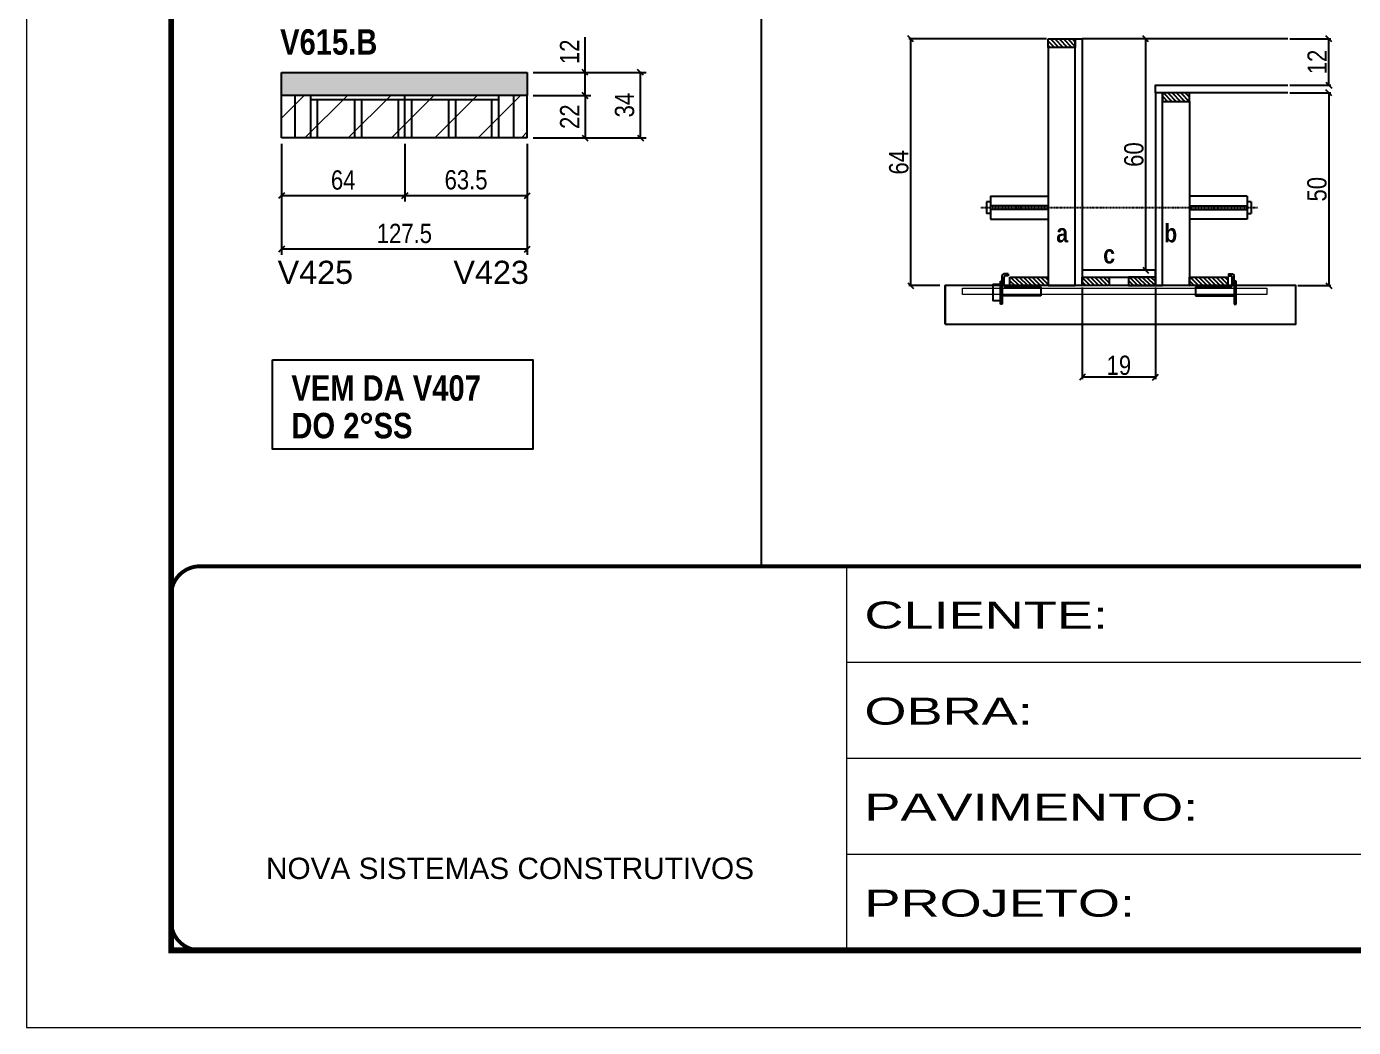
# Model space of a CAD drawing. Extents: x 3309 to 9590, y -2522 to 14608.
# Drawn here: x 4908 to 5596, y 10112 to 10631 of the extents above; entities that cross this region are included whole.
import ezdxf

# ---------------------------------------------------------------- set-up
doc = ezdxf.new("R2010")
doc.units = 0
for name, pattern in [('CONTINUO', [0]), ('DASHED', [0.75, 0.5, -0.25]), ('HIDDEN', [0.375, 0.25, -0.125])]:
    doc.linetypes.add(name, pattern=pattern)
for name, color, linetype in [('5', 5, 'Continuous'), ('barrote', 251, 'Continuous'), ('COTA', 241, 'Continuous'), ('detalhes', 4, 'Continuous'), ('NOMENCLATURA', 7, 'Continuous'), ('Painéis', 200, 'Continuous'), ('presilha', 1, 'Continuous'), ('SARR_2.2x10', 60, 'Continuous'), ('SARR_2.2x7', 40, 'Continuous'), ('SARR_3.5x7', 81, 'Continuous'), ('TENSOR', 3, 'Continuous')]:
    doc.layers.add(name, color=color, linetype=linetype)
for name, color, linetype, lineweight in [('CONCRETO', 251, 'Continuous', 25), ('Folhas', 255, 'Continuous', 9), ('Hachura', 251, 'Continuous', 9), ('SARRAFO DE PRESSAO', 251, 'DASHED', 9), ('SCO-___-LAJ', 2, 'Continuous', 0)]:
    doc.layers.add(name, color=color, linetype=linetype, lineweight=lineweight)
doc.styles.add('ARIAL', font='arial.ttf')
doc.styles.add('COTA TECNICA', font='techl___.ttf', dxfattribs={"height": 10})
doc.styles.add('COTA TECNICA 2X', font='techl___.ttf', dxfattribs={"height": 10})
doc.styles.get("Standard").update_dxf_attribs({"font": 'arial.ttf'})
doc.styles.add('TECNICA', font='techb___.ttf', dxfattribs={"height": 10})
doc.styles.add('Tecnologia', font='')
doc.styles.get('Tecnologia').set_extended_font_data('Forgotten Futurist')
doc.dimstyles.new('PAINEL', dxfattribs={"dimtxt": 10, "dimasz": 3, "dimexe": 3, "dimexo": 3, "dimgap": 3, "dimtad": 1, "dimdec": 1, "dimzin": 12, "dimdsep": 46, "dimtxsty": 'COTA TECNICA', "dimblk1": 'OBLIQUE', "dimblk2": 'OBLIQUE', "dimsah": 1, "dimcen": 0.9, "dimclrd": 4, "dimclre": 4, "dimclrt": 240, "dimadec": 1, "dimazin": 3, "dimtfac": 1, "dimtdec": 1, "dimtmove": 0, "dimatfit": 3, "dimfxl": 1, "dimtolj": 1, "dimtzin": 12, "dimarcsym": 0})
doc.dimstyles.new('SECAO', dxfattribs={"dimscale": 0.333333, "dimtxt": 5, "dimasz": 9, "dimexe": 3, "dimexo": 3, "dimgap": 3, "dimtad": 1, "dimdec": 1, "dimlfac": 0.5, "dimzin": 12, "dimdsep": 46, "dimtxsty": 'COTA TECNICA 2X', "dimblk1": 'OBLIQUE', "dimblk2": 'OBLIQUE', "dimsah": 1, "dimcen": 0.9, "dimclrd": 4, "dimclre": 4, "dimclrt": 240, "dimadec": 1, "dimazin": 3, "dimtfac": 1, "dimtdec": 1, "dimtmove": 0, "dimatfit": 3, "dimfxl": 1, "dimtolj": 1, "dimtzin": 12, "dimarcsym": 0})
pattern_1 = [(135, (38691.1088, -113015.1866), (-1.122532015, -1.122532015), [])]

# ---------------------------------------------------------------- blocks, each defined once
blk = doc.blocks.new('9999999999')
at = {"color": 30, "linetype": 'CONTINUO'}
for p, q in [((98564.56, 34230.21), (98564.56, 34429.45)), ((98564.56, 34379.64), (99583.98, 34379.64)), ((98564.56, 34329.83), (99487.98, 34329.83)), ((98564.56, 34280.02), (99487.98, 34280.02))]:
    blk.add_line(p, q, dxfattribs=at)
at = {"color": 30, "linetype": 'CONTINUO', "const_width": 2}
blk.add_lwpolyline([(99583.98, 34230.21), (99583.98, 34414.45, 0.414214), (99568.98, 34429.45), (98228.98, 34429.45, 0.414214), (98213.98, 34414.45), (98213.98, 34245.21, 0.414214), (98228.98, 34230.21), (99583.98, 34230.21)], format="xyb", dxfattribs=at)
at = {"layer": 'Folhas'}
blk.add_lwpolyline([(98138.98, 34190.21), (99623.98, 34190.21), (99623.98, 35240.21), (98138.98, 35240.21)], close=True, dxfattribs=at)
at = {"layer": 'Folhas', "color": 30, "const_width": 3}
blk.add_lwpolyline([(98213.98, 34230.21), (99583.98, 34230.21), (99583.98, 35200.21), (98213.98, 35200.21)], close=True, dxfattribs=at)
at = {"color": 7, "linetype": 'Continuous', "ltscale": 5, "style": 'ARIAL'}
blk.add_text('NOVA SISTEMAS CONSTRUTIVOS', height=11.0592, dxfattribs=at).set_placement((98263.19, 34267.21))
at = {"layer": 'Folhas', "color": 7, "style": 'Tecnologia', "width": 1.5}
for s, p in [('CLIENTE:', (98573.65, 34397.17)), ('OBRA:', (98573.65, 34347.31)), ('PAVIMENTO:', (98573.65, 34297.5)), ('PROJETO:', (98573.65, 34247.69))]:
    blk.add_text(s, height=14, dxfattribs=at).set_placement(p)
blk = doc.blocks.new('_Oblique')
at = {"color": 0, "linetype": 'ByBlock', "lineweight": -2}
blk.add_line((-0.5, -0.5), (0.5, 0.5), dxfattribs=at)
blk = doc.blocks.new('*D316')
at = {"layer": 'COTA', "color": 4, "linetype": 'ByBlock', "lineweight": -2, "transparency": 16777216}
for p, q in [((5104.15, 10570.61), (5104.15, 10540.6)), ((5167.65, 10570.61), (5167.65, 10540.6)), ((5167.65, 10543.6), (5104.15, 10543.6))]:
    blk.add_line(p, q, dxfattribs=at)
at = {"layer": 'Defpoints', "color": 0, "linetype": 'ByBlock', "transparency": 16777216}
for p in [(5104.15, 10573.61), (5167.65, 10573.61), (5104.15, 10543.6)]:
    blk.add_point(p, dxfattribs=at)
at = {"layer": 'COTA', "color": 4, "linetype": 'ByBlock', "lineweight": -2, "transparency": 16777216, "xscale": 3, "yscale": 3, "zscale": 3, "rotation": 180}
blk.add_blockref('_Oblique', (5104.15, 10543.6), dxfattribs=at)
at = {"layer": 'COTA', "color": 4, "linetype": 'ByBlock', "lineweight": -2, "transparency": 16777216, "xscale": 3, "yscale": 3, "zscale": 3}
blk.add_blockref('_Oblique', (5167.65, 10543.6), dxfattribs=at)
at = {"layer": 'COTA', "color": 240, "linetype": 'ByBlock', "transparency": 16777216, "insert": (5135.9, 10551.82), "char_height": 10, "attachment_point": 5, "style": 'COTA TECNICA'}
blk.add_mtext('\\A1;63.5', dxfattribs=at)
blk = doc.blocks.new('*D317')
at = {"layer": 'COTA', "color": 4, "linetype": 'ByBlock', "lineweight": -2, "transparency": 16777216}
for p, q in [((5040.15, 10570.61), (5040.15, 10540.6)), ((5104.15, 10570.61), (5104.15, 10540.6)), ((5104.15, 10543.6), (5040.15, 10543.6))]:
    blk.add_line(p, q, dxfattribs=at)
at = {"layer": 'Defpoints', "color": 0, "linetype": 'ByBlock', "transparency": 16777216}
for p in [(5040.15, 10573.61), (5104.15, 10573.61), (5040.15, 10543.6)]:
    blk.add_point(p, dxfattribs=at)
at = {"layer": 'COTA', "color": 4, "linetype": 'ByBlock', "lineweight": -2, "transparency": 16777216, "xscale": 3, "yscale": 3, "zscale": 3, "rotation": 180}
blk.add_blockref('_Oblique', (5040.15, 10543.6), dxfattribs=at)
at = {"layer": 'COTA', "color": 4, "linetype": 'ByBlock', "lineweight": -2, "transparency": 16777216, "xscale": 3, "yscale": 3, "zscale": 3}
blk.add_blockref('_Oblique', (5104.15, 10543.6), dxfattribs=at)
at = {"layer": 'COTA', "color": 240, "linetype": 'ByBlock', "transparency": 16777216, "insert": (5072.15, 10551.7), "char_height": 10, "attachment_point": 5, "style": 'COTA TECNICA'}
blk.add_mtext('\\A1;64', dxfattribs=at)
blk = doc.blocks.new('*D339')
at = {"layer": 'COTA', "color": 4, "linetype": 'ByBlock', "lineweight": -2, "transparency": 16777216}
for p, q in [((5040.15, 10570.61), (5040.15, 10512.89)), ((5167.65, 10570.61), (5167.65, 10512.89)), ((5167.65, 10515.89), (5040.15, 10515.89))]:
    blk.add_line(p, q, dxfattribs=at)
at = {"layer": 'Defpoints', "color": 0, "linetype": 'ByBlock', "transparency": 16777216}
for p in [(5040.15, 10573.61), (5167.65, 10573.61), (5040.15, 10515.89)]:
    blk.add_point(p, dxfattribs=at)
at = {"layer": 'COTA', "color": 4, "linetype": 'ByBlock', "lineweight": -2, "transparency": 16777216, "xscale": 3, "yscale": 3, "zscale": 3, "rotation": 180}
blk.add_blockref('_Oblique', (5040.15, 10515.89), dxfattribs=at)
at = {"layer": 'COTA', "color": 4, "linetype": 'ByBlock', "lineweight": -2, "transparency": 16777216, "xscale": 3, "yscale": 3, "zscale": 3}
blk.add_blockref('_Oblique', (5167.65, 10515.89), dxfattribs=at)
at = {"layer": 'COTA', "color": 240, "linetype": 'ByBlock', "transparency": 16777216, "insert": (5103.9, 10524), "char_height": 10, "attachment_point": 5, "style": 'COTA TECNICA'}
blk.add_mtext('\\A1;127.5', dxfattribs=at)
blk = doc.blocks.new('*D340')
at = {"layer": 'COTA', "color": 4, "lineweight": -2, "transparency": 16777216}
for p, q in [((5170.65, 10595.61), (5200.64, 10595.61)), ((5197.64, 10595.61), (5197.64, 10573.61)), ((5170.65, 10573.61), (5200.64, 10573.61))]:
    blk.add_line(p, q, dxfattribs=at)
at = {"layer": 'Defpoints', "color": 0, "transparency": 16777216}
for p in [(5167.65, 10595.61), (5167.65, 10573.61), (5197.64, 10573.61)]:
    blk.add_point(p, dxfattribs=at)
at = {"layer": 'COTA', "color": 4, "lineweight": -2, "transparency": 16777216, "xscale": 3, "yscale": 3, "zscale": 3}
for p, rotation in [((5197.64, 10595.61), 90), ((5197.64, 10573.61), 270)]:
    blk.add_blockref('_Oblique', p, dxfattribs=dict(at, rotation=rotation))
at = {"layer": 'COTA', "color": 240, "transparency": 16777216, "insert": (5189.64, 10584.61), "char_height": 10, "attachment_point": 5, "rotation": 90, "style": 'COTA TECNICA'}
blk.add_mtext('\\A1;22', dxfattribs=at)
blk = doc.blocks.new('*D304')
at = {"layer": 'COTA', "color": 4, "lineweight": -2, "transparency": 16777216}
for p, q in [((5455.57, 10495.98), (5455.57, 10448.51)), ((5493.57, 10495.98), (5493.57, 10448.51)), ((5493.57, 10449.51), (5455.57, 10449.51))]:
    blk.add_line(p, q, dxfattribs=at)
at = {"layer": 'Defpoints', "color": 0, "transparency": 16777216}
for p in [(5455.57, 10496.98), (5493.57, 10496.98), (5455.57, 10449.51)]:
    blk.add_point(p, dxfattribs=at)
at = {"layer": 'COTA', "color": 4, "lineweight": -2, "transparency": 16777216, "xscale": 3, "yscale": 3, "zscale": 3, "rotation": 180}
blk.add_blockref('_Oblique', (5455.57, 10449.51), dxfattribs=at)
at = {"layer": 'COTA', "color": 4, "lineweight": -2, "transparency": 16777216, "xscale": 3, "yscale": 3, "zscale": 3}
blk.add_blockref('_Oblique', (5493.57, 10449.51), dxfattribs=at)
at = {"layer": 'COTA', "color": 240, "transparency": 16777216, "insert": (5474.57, 10455.6), "char_height": 10, "attachment_point": 5, "style": 'COTA TECNICA 2X'}
blk.add_mtext('\\A1;19', dxfattribs=at)
blk = doc.blocks.new('PRESILHA METÁLICA 1')
at = {"layer": 'presilha'}
for p, q in [((12, 21), (8.6, 21)), ((12, 21), (12, 19.5)), ((0, 13), (6, 13)), ((0, 13), (0, 0)), ((6, 15.5), (7.5, 15.5)), ((6, -2.5), (6, 15.5)), ((6, 13), (6, 0)), ((7.5, 10.6), (7.5, 19.9)), ((7.5, 15.5), (7.5, -2.5)), ((9, 11.6), (9, 18.9)), ((12, 19.5), (9.6, 19.5)), ((37.5, 11), (9.6, 11)), ((37.5, 11), (37.5, 4.1)), ((6, 0), (0, 0)), ((37.5, 4.1), (7.5, 4.1)), ((7.5, -2.5), (6, -2.5))]:
    blk.add_line(p, q, dxfattribs=at)
for centre, radius, start, end in [((8.6, 19.9), 1.14, 90, 180), ((9.6, 18.9), 0.57, 90, 180), ((9.6, 11.6), 0.57, 180, 270)]:
    blk.add_arc(centre, radius, start, end, dxfattribs=at)
blk = doc.blocks.new('PRESILHA METÁLICA 2')
at = {"layer": 'presilha'}
for p, q in [((-5.2, 23.5), (-5.2, 22)), ((-5.2, 23.5), (-1.9, 23.5)), ((-5.2, 22), (-2.8, 22)), ((-2.2, 14.1), (-2.2, 21.4)), ((-0.8, 14.6), (-0.8, 22.4)), ((-30.8, 13.5), (-30.8, 6.6)), ((-30.8, 13.5), (-2.8, 13.5)), ((0.8, 18), (-0.8, 18)), ((-0.8, 18), (-0.8, 0)), ((0.8, 0), (0.8, 18)), ((-30.8, 6.6), (-0.8, 6.6)), ((-0.8, 0), (0.8, 0))]:
    blk.add_line(p, q, dxfattribs=at)
for centre, radius, start, end in [((-2.8, 21.4), 0.57, 0, 90), ((-1.9, 22.4), 1.14, 0, 90), ((-2.8, 14.1), 0.57, 270, 0)]:
    blk.add_arc(centre, radius, start, end, dxfattribs=at)
blk = doc.blocks.new('*D305')
at = {"layer": 'COTA', "color": 4, "lineweight": -2, "transparency": 16777216}
for p, q in [((5436.97, 10624.98), (5365.52, 10624.98)), ((5366.52, 10624.98), (5366.52, 10496.98)), ((5381.76, 10496.98), (5365.52, 10496.98))]:
    blk.add_line(p, q, dxfattribs=at)
at = {"layer": 'Defpoints', "color": 0, "transparency": 16777216}
for p in [(5437.97, 10624.98), (5366.52, 10496.98), (5382.76, 10496.98)]:
    blk.add_point(p, dxfattribs=at)
at = {"layer": 'COTA', "color": 4, "lineweight": -2, "transparency": 16777216, "xscale": 3, "yscale": 3, "zscale": 3}
for p, rotation in [((5366.52, 10624.98), 90), ((5366.52, 10496.98), 270)]:
    blk.add_blockref('_Oblique', p, dxfattribs=dict(at, rotation=rotation))
at = {"layer": 'COTA', "color": 240, "transparency": 16777216, "insert": (5360.42, 10560.98), "char_height": 10, "attachment_point": 5, "rotation": 90, "style": 'COTA TECNICA 2X'}
blk.add_mtext('\\A1;64', dxfattribs=at)
blk = doc.blocks.new('*D306')
at = {"layer": 'COTA', "color": 4, "lineweight": -2, "transparency": 16777216}
for p, q in [((5563.27, 10596.98), (5584.49, 10596.98)), ((5583.49, 10596.98), (5583.49, 10496.98)), ((5567.38, 10496.98), (5584.49, 10496.98))]:
    blk.add_line(p, q, dxfattribs=at)
at = {"layer": 'Defpoints', "color": 0, "transparency": 16777216}
for p in [(5562.27, 10596.98), (5566.38, 10496.98), (5583.49, 10496.98)]:
    blk.add_point(p, dxfattribs=at)
at = {"layer": 'COTA', "color": 4, "lineweight": -2, "transparency": 16777216, "xscale": 3, "yscale": 3, "zscale": 3}
for p, rotation in [((5583.49, 10596.98), 90), ((5583.49, 10496.98), 270)]:
    blk.add_blockref('_Oblique', p, dxfattribs=dict(at, rotation=rotation))
at = {"layer": 'COTA', "color": 240, "transparency": 16777216, "insert": (5577.38, 10546.98), "char_height": 10, "attachment_point": 5, "rotation": 90, "style": 'COTA TECNICA 2X'}
blk.add_mtext('\\A1;50', dxfattribs=at)
blk = doc.blocks.new('*D307')
at = {"layer": 'COTA', "color": 4, "lineweight": -2, "transparency": 16777216}
for p, q in [((5492.57, 10624.98), (5487.5, 10624.98)), ((5488.5, 10504.98), (5488.5, 10624.98)), ((5492.57, 10504.98), (5487.5, 10504.98))]:
    blk.add_line(p, q, dxfattribs=at)
at = {"layer": 'Defpoints', "color": 0, "transparency": 16777216}
for p in [(5488.5, 10624.98), (5493.57, 10624.98), (5493.57, 10504.98)]:
    blk.add_point(p, dxfattribs=at)
at = {"layer": 'COTA', "color": 4, "lineweight": -2, "transparency": 16777216, "xscale": 3, "yscale": 3, "zscale": 3}
for p, rotation in [((5488.5, 10624.98), 90), ((5488.5, 10504.98), 270)]:
    blk.add_blockref('_Oblique', p, dxfattribs=dict(at, rotation=rotation))
at = {"layer": 'COTA', "color": 240, "transparency": 16777216, "insert": (5482.39, 10564.98), "char_height": 10, "attachment_point": 5, "rotation": 90, "style": 'COTA TECNICA 2X'}
blk.add_mtext('\\A1;60', dxfattribs=at)
blk = doc.blocks.new('*D308')
at = {"layer": 'COTA', "color": 4, "lineweight": -2, "transparency": 16777216}
for p, q in [((5563.27, 10624.98), (5584.49, 10624.98)), ((5583.49, 10600.98), (5583.49, 10624.98)), ((5563.27, 10600.98), (5584.49, 10600.98))]:
    blk.add_line(p, q, dxfattribs=at)
at = {"layer": 'Defpoints', "color": 0, "transparency": 16777216}
for p in [(5562.27, 10624.98), (5583.49, 10624.98), (5562.27, 10600.98)]:
    blk.add_point(p, dxfattribs=at)
at = {"layer": 'COTA', "color": 4, "lineweight": -2, "transparency": 16777216, "xscale": 3, "yscale": 3, "zscale": 3}
for p, rotation in [((5583.49, 10624.98), 90), ((5583.49, 10600.98), 270)]:
    blk.add_blockref('_Oblique', p, dxfattribs=dict(at, rotation=rotation))
at = {"layer": 'COTA', "color": 240, "transparency": 16777216, "insert": (5577.43, 10612.98), "char_height": 10, "attachment_point": 5, "rotation": 90, "style": 'COTA TECNICA 2X'}
blk.add_mtext('\\A1;12', dxfattribs=at)
blk = doc.blocks.new('*D344')
at = {"layer": 'COTA', "color": 4, "lineweight": -2, "transparency": 16777216}
for p, q in [((5197.64, 10607.61), (5197.64, 10625.92)), ((5170.65, 10607.61), (5200.64, 10607.61)), ((5197.64, 10595.61), (5197.64, 10607.61)), ((5170.65, 10595.61), (5200.64, 10595.61))]:
    blk.add_line(p, q, dxfattribs=at)
at = {"layer": 'Defpoints', "color": 0, "transparency": 16777216}
for p in [(5167.65, 10607.61), (5197.64, 10607.61), (5167.65, 10595.61)]:
    blk.add_point(p, dxfattribs=at)
at = {"layer": 'COTA', "color": 4, "lineweight": -2, "transparency": 16777216, "xscale": 3, "yscale": 3, "zscale": 3}
for p, rotation in [((5197.64, 10607.61), 90), ((5197.64, 10595.61), 270)]:
    blk.add_blockref('_Oblique', p, dxfattribs=dict(at, rotation=rotation))
at = {"layer": 'COTA', "color": 240, "transparency": 16777216, "insert": (5189.59, 10618.26), "char_height": 10, "attachment_point": 5, "rotation": 90, "style": 'COTA TECNICA'}
blk.add_mtext('\\A1;12', dxfattribs=at)
blk = doc.blocks.new('*D345')
at = {"layer": 'COTA', "color": 4, "lineweight": -2, "transparency": 16777216}
for p, q in [((5170.65, 10607.61), (5229.38, 10607.61)), ((5226.38, 10573.61), (5226.38, 10607.61)), ((5170.65, 10573.61), (5229.38, 10573.61))]:
    blk.add_line(p, q, dxfattribs=at)
at = {"layer": 'Defpoints', "color": 0, "transparency": 16777216}
for p in [(5167.65, 10607.61), (5226.38, 10607.61), (5167.65, 10573.61)]:
    blk.add_point(p, dxfattribs=at)
at = {"layer": 'COTA', "color": 4, "lineweight": -2, "transparency": 16777216, "xscale": 3, "yscale": 3, "zscale": 3}
for p, rotation in [((5226.38, 10607.61), 90), ((5226.38, 10573.61), 270)]:
    blk.add_blockref('_Oblique', p, dxfattribs=dict(at, rotation=rotation))
at = {"layer": 'COTA', "color": 240, "transparency": 16777216, "insert": (5218.16, 10590.61), "char_height": 10, "attachment_point": 5, "rotation": 90, "style": 'COTA TECNICA'}
blk.add_mtext('\\A1;34', dxfattribs=at)

msp = doc.modelspace()

# ---------------------------------------------------------------- hatches: boundary and pattern name
at = {"layer": 'COTA'}
h = msp.add_hatch(dxfattribs=at)
h.set_pattern_fill('AR-CONC', color=256, scale=0.03)
h.set_pattern_definition([(50, (1598.5, 0), (5.46554, -0.4781726), [0.5715, -6.2865]), (355, (1598.5, 0), (-1.0573026, 5.7317054), [0.4572, -5.0292175]), (100.451445, (1598.9555, -0.04), (4.4082374, 5.2535326), [0.4857003, -5.3427073]), (46.1842, (1598.5, 1.524), (8.1323712, -1.26127), [0.85725, -9.42975]), (96.63556, (1599.178, 1.419), (7.122124, 7.422784), [0.728551, -8.014068]), (351.18415, (1598.5, 1.524), (7.122124, 7.422784), [0.685799, -7.543792]), (21, (1599.262, 1.143), (4.5484317, -3.067956), [0.5715, -6.2865]), (326, (1599.262, 1.143), (1.8540609, 5.525639), [0.4572, -5.0292]), (71.451445, (1599.641, 0.8873), (6.4024926, 2.457683), [0.4857003, -5.342698]), (37.5, (1598.5, 0), (0.0926581, 2.53665117), [0, -4.96824, 0, -5.1054, 0, -5.04825]), (7.5, (1598.5, 0), (2.0045899, 3.00541724), [0, -2.91084, 0, -4.85394, 0, -1.92405]), (327.5, (1596.8007, 0), (4.06771786, -0.17186232), [0, -1.905, 0, -5.9436, 0, -7.8867]), (317.5, (1596.0387, 0), (4.4438754, 0.7627947), [0, -2.4765, 0, -3.94716, 0, -5.6007])])
h.paths.add_polyline_path([(5167.65, 10607.61), (5040.15, 10607.61), (5040.15, 10595.61), (5167.65, 10595.61)])
at = {"layer": 'Hachura', "linetype": 'ByBlock'}
h = msp.add_hatch(dxfattribs=at)
h.set_pattern_fill('ANSI31', color=256, scale=5)
h.set_pattern_definition([(45, (-447.436, 0), (-11.22532, 11.22532), [])])
h.paths.add_polyline_path([(5104.15, 10798.91), (5040.15, 10798.91), (5040.15, 10764.91), (5104.15, 10764.91)])
h.paths.add_polyline_path([(5167.65, 10798.91), (5104.15, 10798.91), (5104.15, 10764.91), (5167.65, 10764.91)])
h.paths.add_polyline_path([(5167.65, 10595.61), (5104.15, 10595.61), (5104.15, 10573.61), (5167.65, 10573.61)])
h.paths.add_polyline_path([(5104.15, 10595.61), (5040.15, 10595.61), (5040.15, 10573.61), (5104.15, 10573.61)])
at = {"layer": 'SARR_2.2x10'}
h = msp.add_hatch(dxfattribs=at)
h.set_pattern_fill('ANSI31', color=256, scale=0.5, angle=90)
h.set_pattern_definition([(135, (38611.5088, -113015.1866), (-1.122532015, -1.122532015), [])])
h.paths.add_polyline_path([(5417.97, 10501.38), (5417.97, 10496.98), (5437.97, 10496.98), (5437.97, 10501.38)])
h = msp.add_hatch(dxfattribs=at)
h.set_pattern_fill('ANSI31', color=256, scale=0.5, angle=90)
h.set_pattern_definition([(135, (38704.7088, -113015.1866), (-1.122532015, -1.122532015), [])])
h.paths.add_polyline_path([(5511.17, 10501.38), (5511.17, 10496.98), (5531.17, 10496.98), (5531.17, 10501.38)])
at = {"layer": 'SARR_2.2x7'}
h = msp.add_hatch(dxfattribs=at)
h.set_pattern_fill('ANSI31', color=256, scale=0.5, angle=90)
h.set_pattern_definition([(135, (38625.5088, -112891.5866), (-1.122532015, -1.122532015), [])])
h.paths.add_polyline_path([(5451.97, 10624.98), (5451.97, 10620.58), (5437.97, 10620.58), (5437.97, 10624.98)])
h = msp.add_hatch(dxfattribs=at)
h.set_pattern_fill('ANSI31', color=256, scale=0.5, angle=90)
h.set_pattern_definition([(135, (38605.5088, -112919.5866), (-1.122532015, -1.122532015), [])])
h.paths.add_polyline_path([(5497.17, 10596.98), (5497.17, 10592.58), (5511.17, 10592.58), (5511.17, 10596.98)])
h = msp.add_hatch(dxfattribs=at)
h.set_pattern_fill('ANSI31', color=256, scale=0.5, angle=90)
h.set_pattern_definition(pattern_1)
h.paths.add_polyline_path([(5469.57, 10496.98), (5469.57, 10501.38), (5455.57, 10501.38), (5455.57, 10496.98)])
h = msp.add_hatch(dxfattribs=at)
h.set_pattern_fill('ANSI31', color=256, scale=0.5, angle=90)
h.set_pattern_definition(pattern_1)
h.paths.add_polyline_path([(5479.57, 10501.38), (5479.57, 10496.98), (5493.57, 10496.98), (5493.57, 10501.38)])

# ---------------------------------------------------------------- linework, layer by layer
at = {"ltscale": 3}
for p, q in [((5405.97, 10540.43), (5405.97, 10534.43)), ((5407.97, 10540.43), (5405.97, 10540.43)), ((5407.97, 10543.43), (5407.97, 10531.43)), ((5407.97, 10543.43), (5437.97, 10543.43)), ((5541.17, 10543.43), (5511.17, 10543.43)), ((5541.17, 10543.43), (5541.17, 10531.43)), ((5543.17, 10540.43), (5541.17, 10540.43)), ((5543.17, 10540.43), (5543.17, 10534.43)), ((5407.97, 10534.43), (5405.97, 10534.43)), ((5437.97, 10538.43), (5407.97, 10538.43)), ((5437.97, 10536.43), (5407.97, 10536.43)), ((5511.17, 10538.43), (5541.17, 10538.43)), ((5511.17, 10536.43), (5541.17, 10536.43)), ((5541.17, 10534.43), (5543.17, 10534.43)), ((5407.97, 10531.43), (5437.97, 10531.43)), ((5541.17, 10531.43), (5511.17, 10531.43))]:
    msp.add_line(p, q, dxfattribs=at)
at = {"layer": 'barrote'}
msp.add_lwpolyline([(5384.51, 10476.98), (5566.43, 10476.98), (5566.43, 10496.98), (5384.51, 10496.98)], close=True, dxfattribs=at)
at = {"layer": 'CONCRETO', "linetype": 'Continuous'}
msp.add_line((5562.27, 10624.98), (5455.57, 10624.98), dxfattribs=at)
at = {"layer": 'COTA'}
for p, q in [((5288.98, 11122.13), (5288.98, 10351.38)), ((5040.15, 10595.61), (5040.15, 10607.61)), ((5040.15, 10607.61), (5167.65, 10607.61)), ((5167.65, 10607.61), (5167.65, 10595.61))]:
    msp.add_line(p, q, dxfattribs=at)
at = {"layer": 'detalhes', "color": 250}
msp.add_line((5384.51, 10476.98), (5384.51, 10496.98), dxfattribs=at)
at = {"layer": 'NOMENCLATURA'}
msp.add_lwpolyline([(5035.42, 10458.46), (5170.58, 10458.46), (5170.58, 10412.19), (5035.42, 10412.19)], close=True, dxfattribs=at)
at = {"layer": 'Painéis', "linetype": 'ByBlock'}
for p, q in [((5167.65, 10595.61), (5040.15, 10595.61)), ((5040.15, 10573.61), (5040.15, 10595.61)), ((5104.15, 10573.61), (5104.15, 10595.61)), ((5167.65, 10573.61), (5167.65, 10595.61)), ((5167.65, 10573.61), (5040.15, 10573.61))]:
    msp.add_line(p, q, dxfattribs=at)
at = {"layer": 'Painéis', "linetype": 'Continuous'}
for points in [[(5451.97, 10496.98), (5451.97, 10624.98), (5455.57, 10624.98), (5455.57, 10496.98)], [(5497.17, 10496.98), (5497.17, 10596.98), (5493.57, 10596.98), (5493.57, 10496.98)], [(5493.57, 10504.98), (5455.57, 10504.98), (5455.57, 10501.38), (5493.57, 10501.38)]]:
    msp.add_lwpolyline(points, close=True, dxfattribs=at)
at = {"layer": 'Painéis', "linetype": 'Continuous', "elevation": 0}
msp.add_lwpolyline([(5562.27, 10596.98), (5493.57, 10596.98), (5493.57, 10600.98), (5562.27, 10600.98)], dxfattribs=at)
at = {"layer": 'SARR_2.2x10'}
for points in [[(5417.97, 10501.38), (5437.97, 10501.38), (5437.97, 10496.98), (5417.97, 10496.98)], [(5511.17, 10501.38), (5531.17, 10501.38), (5531.17, 10496.98), (5511.17, 10496.98)]]:
    msp.add_lwpolyline(points, close=True, dxfattribs=at)
at = {"layer": 'SARR_2.2x7', "linetype": 'Continuous'}
for p, q in [((5047.15, 10573.61), (5047.15, 10595.61)), ((5160.65, 10573.61), (5160.65, 10595.61)), ((5104.15, 10593.41), (5055.15, 10593.41)), ((5152.65, 10593.41), (5104.15, 10593.41))]:
    msp.add_line(p, q, dxfattribs=at)
at = {"layer": 'SARR_2.2x7', "elevation": 0}
for points in [[(5437.97, 10624.98), (5451.97, 10624.98), (5451.97, 10620.58), (5437.97, 10620.58)], [(5511.17, 10596.98), (5497.17, 10596.98), (5497.17, 10592.58), (5511.17, 10592.58)]]:
    msp.add_lwpolyline(points, close=True, dxfattribs=at)
at = {"layer": 'SARR_2.2x7'}
for points in [[(5455.57, 10501.38), (5469.57, 10501.38), (5469.57, 10496.98), (5455.57, 10496.98)], [(5493.57, 10501.38), (5479.57, 10501.38), (5479.57, 10496.98), (5493.57, 10496.98)]]:
    msp.add_lwpolyline(points, close=True, dxfattribs=at)
at = {"layer": 'SARR_3.5x7'}
for p, q in [((5055.15, 10595.61), (5055.15, 10573.61)), ((5152.65, 10595.61), (5152.65, 10573.61)), ((5058.65, 10593.41), (5058.65, 10573.61)), ((5078.08, 10593.41), (5078.08, 10573.61)), ((5081.58, 10593.41), (5081.58, 10573.61)), ((5100.65, 10593.41), (5100.65, 10573.61)), ((5107.65, 10593.41), (5107.65, 10573.61)), ((5126.83, 10593.41), (5126.83, 10573.61)), ((5130.33, 10593.41), (5130.33, 10573.61)), ((5149.15, 10593.41), (5149.15, 10573.61))]:
    msp.add_line(p, q, dxfattribs=at)
for points in [[(5451.97, 10620.58), (5437.97, 10620.58), (5437.97, 10496.98), (5451.97, 10496.98)], [(5497.17, 10592.58), (5511.17, 10592.58), (5511.17, 10496.98), (5497.17, 10496.98)]]:
    msp.add_lwpolyline(points, close=True, dxfattribs=at)
at = {"layer": 'SCO-___-LAJ', "color": 1}
msp.add_lwpolyline([(5393.52, 10495.65), (5551.35, 10495.65), (5551.35, 10492.45), (5393.52, 10492.45)], close=True, dxfattribs=at)
at = {"layer": 'TENSOR', "linetype": 'HIDDEN', "ltscale": 0.5}
msp.add_line((5402.97, 10537.43), (5546.47, 10537.43), dxfattribs=at)

# ---------------------------------------------------------------- block references
at = {"layer": 'presilha', "xscale": 0.6666666666666666, "yscale": 0.6666666666666666, "zscale": 0.6666666666666666}
for name, p in [('PRESILHA METÁLICA 1', (5409.1, 10489.02)), ('PRESILHA METÁLICA 2', (5534.85, 10487.35))]:
    msp.add_blockref(name, p, dxfattribs=at)
at = {"layer": 'SARRAFO DE PRESSAO', "color": 6, "linetype": 'ByBlock'}
msp.add_blockref('9999999999', (-93231.11, -24078.07), dxfattribs=at)

# ---------------------------------------------------------------- texts
at = {"layer": '5', "linetype": 'Continuous'}
for s, p in [('V425', (5038.14, 10497.88)), ('V423', (5129.34, 10497.88))]:
    msp.add_text(s, height=12, rotation=359.99996, dxfattribs=at).set_placement(p)
at = {"layer": 'detalhes', "style": 'TECNICA'}
for s, p in [('a', (5442.1, 10519.42)), ('b', (5498.07, 10519.41)), ('c', (5466.46, 10508.45))]:
    msp.add_text(s, height=9.6, dxfattribs=at).set_placement(p)
at = {"layer": 'NOMENCLATURA', "style": 'TECNICA'}
for s, p in [('V615.B', (5039.43, 10616.79)), ('VEM DA V407', (5045.27, 10437.24)), ('DO 2°SS', (5045.27, 10417.77))]:
    msp.add_text(s, height=13.2, dxfattribs=at).set_placement(p)

# ---------------------------------------------------------------- dimensions: what is measured, and where the dimension line sits
at = {"layer": 'COTA'}
for base, p1, p2, dimstyle, picture, middle in [((5197.64, 10607.61), (5167.65, 10595.61), (5167.65, 10607.61), 'PAINEL', '*D344', (5189.59, 10618.26)), ((5366.52, 10496.98, 0), (5437.97, 10624.98), (5382.76, 10496.98, 0), 'SECAO', '*D305', (5360.42, 10560.98, 0)), ((5488.5, 10624.98), (5493.57, 10504.98), (5493.57, 10624.98), 'SECAO', '*D307', (5482.39, 10564.98)), ((5583.49, 10624.98), (5562.27, 10600.98), (5562.27, 10624.98), 'SECAO', '*D308', (5577.43, 10612.98)), ((5226.38, 10607.61), (5167.65, 10573.61), (5167.65, 10607.61), 'PAINEL', '*D345', (5218.16, 10590.61)), ((5197.64, 10573.61), (5167.65, 10595.61), (5167.65, 10573.61), 'PAINEL', '*D340', (5189.64, 10584.61)), ((5583.49, 10496.98, 0), (5562.27, 10596.98), (5566.38, 10496.98, 0), 'SECAO', '*D306', (5577.38, 10546.98, 0))]:
    dim = msp.add_linear_dim(base=base, p1=p1, p2=p2, angle=90, dimstyle=dimstyle, dxfattribs=at)
    dim.commit()
    dim.dimension.update_dxf_attribs({"geometry": picture, "text_midpoint": middle})
at = {"layer": 'COTA', "linetype": 'ByBlock'}
dim = msp.add_linear_dim(base=(5040.15, 10543.6), p1=(5104.15, 10573.61), p2=(5040.15, 10573.61), angle=180, dimstyle='PAINEL', override={"dimtmove": 1}, dxfattribs=at)
dim.commit()
dim.dimension.update_dxf_attribs({"geometry": '*D317', "text_midpoint": (5072.15, 10551.7)})
for base, p2, picture, middle in [((5040.15, 10515.89), (5040.15, 10573.61), '*D339', (5103.9, 10524)), ((5104.15, 10543.6), (5104.15, 10573.61), '*D316', (5135.9, 10551.82))]:
    dim = msp.add_linear_dim(base=base, p1=(5167.65, 10573.61), p2=p2, angle=180, dimstyle='PAINEL', dxfattribs=at)
    dim.commit()
    dim.dimension.update_dxf_attribs({"geometry": picture, "text_midpoint": middle})
at = {"layer": 'COTA'}
dim = msp.add_linear_dim(base=(5455.57, 10449.51), p1=(5493.57, 10496.98), p2=(5455.57, 10496.98), angle=180, dimstyle='SECAO', dxfattribs=at)
dim.commit()
dim.dimension.update_dxf_attribs({"geometry": '*D304', "text_midpoint": (5474.57, 10449.51), "dimtype": 160})

doc.saveas('drawing.dxf')
